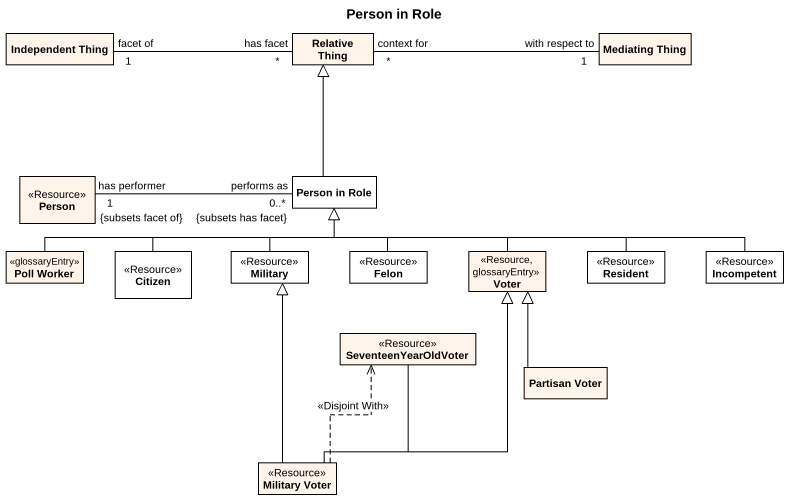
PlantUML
@startuml
title Person in Role
hide circle
hide empty members
class "Independent Thing" as Independent_Thing #FFF4EA
class "Relative Thing" as Relative_Thing #FFF4EA
class "Mediating Thing" as Mediating_Thing #FFF4EA
class "Person" as Person_ <<Resource>> #FFF4EA
class "Person in Role" as Person_in_Role
class "Poll Worker" as Poll_Worker <<glossaryEntry>> #FFF4EA
class Citizen <<Resource>>
class Military <<Resource>>
class Felon <<Resource>>
class Voter <<Resource, glossaryEntry>> #FFF4EA
class Resident <<Resource>>
class Incompetent <<Resource>>
class SeventeenYearOldVoter <<Resource>> #FFF4EA
class "Partisan Voter" as Partisan_Voter #FFF4EA
class "Military Voter" as Military_Voter <<Resource>> #FFF4EA
Independent_Thing "facet of\n1" -right- "has facet\n*" Relative_Thing
Relative_Thing "context for\n*" -right- "with respect to\n1" Mediating_Thing
Person_ "1\nhas performer\n{subsets facet of}" -right- "performs as\n0..*\n{subsets has facet}" Person_in_Role
Person_in_Role -up-|> Relative_Thing
Poll_Worker -right-|> Person_in_Role
Citizen -right-|> Person_in_Role
Military -up-|> Person_in_Role
Felon -up-|> Person_in_Role
Voter -left-|> Person_in_Role
Resident -left-|> Person_in_Role
Incompetent -left-|> Person_in_Role
SeventeenYearOldVoter -up-|> Voter
Partisan_Voter -up-|> Voter
Military_Voter -up-|> Military
Military_Voter -up-|> Voter
Military_Voter .up.> SeventeenYearOldVoter : <<Disjoint With>>
@enduml
